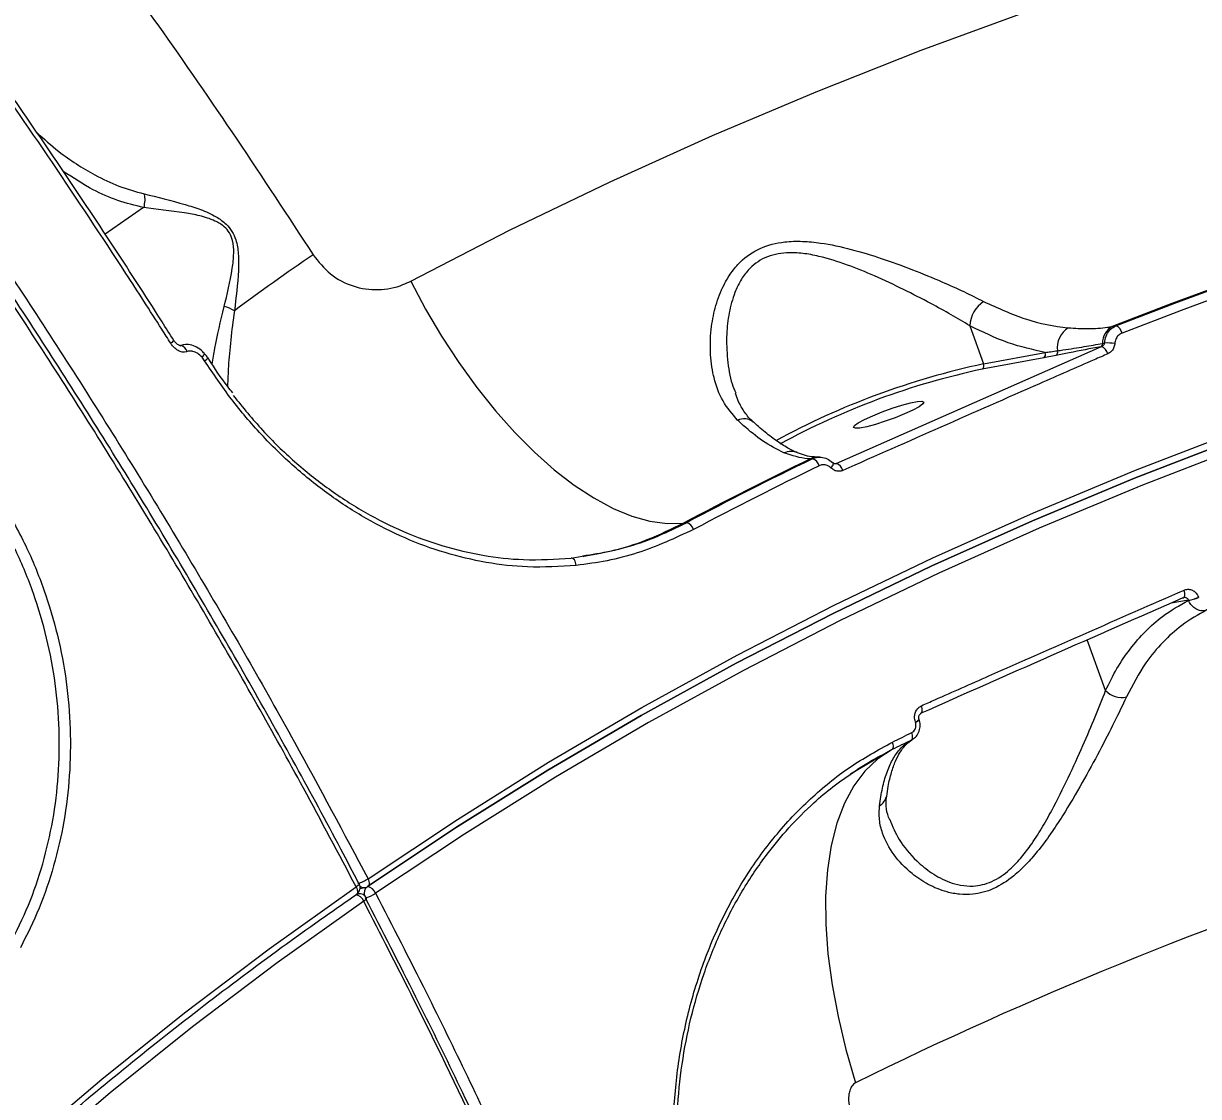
# Model space of a CAD drawing. Header units: millimetres. Extents: x -7245 to 6306, y -6696 to 5973.
# Drawn here: x 1603.6 to 1745.1, y -1386.6 to -1257.4 of the extents above; entities that cross this region are included whole.
import ezdxf

# ---------------------------------------------------------------- set-up
doc = ezdxf.new("R2010")
doc.units = ezdxf.units.MM
for name, color, linetype in [('DIKOM_ОБЪЕКТ', 7, 'Continuous'), ('DIKOM_РАЗМЕР_ЗОНА', 7, 'Continuous'), ('DIKOM_РАЗМЕР_ОБЪЕКТА', 7, 'Continuous')]:
    doc.layers.add(name, color=color, linetype=linetype)
doc.styles.add('style1', font='arial.ttf', dxfattribs={"width": 0.8})
doc.dimstyles.new('1-50', dxfattribs={"dimtxt": 300, "dimasz": 200, "dimexe": 100, "dimexo": 0, "dimgap": 100, "dimtad": 1, "dimtxsty": 'style1', "dimcen": 200, "dimclrd": 7, "dimclre": 7, "dimclrt": 7, "dimadec": 1, "dimazin": 2, "dimtfac": 1, "dimtmove": 0, "dimatfit": 2, "dimfxl": 0, "dimlwd": 25, "dimlwe": 18, "dimarcsym": 0})

# ---------------------------------------------------------------- blocks, each defined once
blk = doc.blocks.new('*D10')
at = {"layer": 'Defpoints', "color": 0, "transparency": 16777216}
for p in [(-4365.71, 2792.53), (4306.16, 475.6), (4306.16, -5965.27)]:
    blk.add_point(p, dxfattribs=at)
at = {"layer": 'DIKOM_РАЗМЕР_ОБЪЕКТА', "color": 7, "lineweight": 18, "transparency": 16777216}
for p, q in [((-4365.71, 2792.53), (-4365.71, -6065.27)), ((4306.16, 475.6), (4306.16, -6065.27))]:
    blk.add_line(p, q, dxfattribs=at)
at = {"layer": 'DIKOM_РАЗМЕР_ОБЪЕКТА', "color": 7, "lineweight": 25, "transparency": 16777216}
blk.add_line((-4165.71, -5965.27), (4106.16, -5965.27), dxfattribs=at)
at = {"layer": 'DIKOM_РАЗМЕР_ОБЪЕКТА', "color": 7, "transparency": 16777216}
for points in [[(-4165.71, -5931.93), (-4165.71, -5998.6), (-4365.71, -5965.27)], [(4106.16, -5931.93), (4106.16, -5998.6), (4306.16, -5965.27)]]:
    blk.add_solid(points, dxfattribs=at)
at = {"layer": 'DIKOM_РАЗМЕР_ОБЪЕКТА', "color": 7, "transparency": 16777216, "insert": (-85.78, -5712.1), "char_height": 300, "attachment_point": 5, "style": 'style1'}
blk.add_mtext('8650', dxfattribs=at)
blk = doc.blocks.new('*D11')
at = {"layer": 'Defpoints', "color": 0, "transparency": 16777216}
for p in [(-3472.32, 4472.83), (-6199.73, -2928.86), (1850.21, -2928.86)]:
    blk.add_point(p, dxfattribs=at)
at = {"layer": 'DIKOM_РАЗМЕР_ОБЪЕКТА', "color": 7, "lineweight": 18, "transparency": 16777216}
for p, q in [((-3472.32, 4472.83), (-6299.73, 4472.83)), ((1850.21, -2928.86), (-6299.73, -2928.86))]:
    blk.add_line(p, q, dxfattribs=at)
at = {"layer": 'DIKOM_РАЗМЕР_ОБЪЕКТА', "color": 7, "lineweight": 25, "transparency": 16777216}
blk.add_line((-6199.73, 4272.83), (-6199.73, -2728.86), dxfattribs=at)
at = {"layer": 'DIKOM_РАЗМЕР_ОБЪЕКТА', "color": 7, "transparency": 16777216}
for points in [[(-6233.06, 4272.83), (-6166.39, 4272.83), (-6199.73, 4472.83)], [(-6233.06, -2728.86), (-6166.39, -2728.86), (-6199.73, -2928.86)]]:
    blk.add_solid(points, dxfattribs=at)
at = {"layer": 'DIKOM_РАЗМЕР_ОБЪЕКТА', "color": 7, "transparency": 16777216, "insert": (-6452.9, 984.54), "char_height": 300, "attachment_point": 5, "rotation": 90, "style": 'style1'}
blk.add_mtext('7400', dxfattribs=at)
blk = doc.blocks.new('*D12')
at = {"layer": 'Defpoints', "color": 0, "transparency": 16777216}
for p in [(-5865.71, 123.34), (6306.18, -91.92), (6306.18, -6596.14)]:
    blk.add_point(p, dxfattribs=at)
at = {"layer": 'DIKOM_РАЗМЕР_ЗОНА', "color": 7, "lineweight": 18, "transparency": 16777216}
for p, q in [((-5865.71, 123.34), (-5865.71, -6696.14)), ((6306.18, -91.92), (6306.18, -6696.14))]:
    blk.add_line(p, q, dxfattribs=at)
at = {"layer": 'DIKOM_РАЗМЕР_ЗОНА', "color": 7, "lineweight": 25, "transparency": 16777216}
blk.add_line((-5665.71, -6596.14), (6106.18, -6596.14), dxfattribs=at)
at = {"layer": 'DIKOM_РАЗМЕР_ЗОНА', "color": 7, "transparency": 16777216}
for points in [[(-5665.71, -6562.81), (-5665.71, -6629.48), (-5865.71, -6596.14)], [(6106.18, -6562.81), (6106.18, -6629.48), (6306.18, -6596.14)]]:
    blk.add_solid(points, dxfattribs=at)
at = {"layer": 'DIKOM_РАЗМЕР_ЗОНА', "color": 7, "transparency": 16777216, "insert": (-71.19, -6342.97), "char_height": 300, "attachment_point": 5, "style": 'style1'}
blk.add_mtext('12150', dxfattribs=at)
blk = doc.blocks.new('*D13')
at = {"layer": 'Defpoints', "color": 0, "transparency": 16777216}
for p in [(-4231.86, 5972.83), (-6795, -4928.88), (1792.4, -4928.88)]:
    blk.add_point(p, dxfattribs=at)
at = {"layer": 'DIKOM_РАЗМЕР_ЗОНА', "color": 7, "lineweight": 18, "transparency": 16777216}
for p, q in [((-4231.86, 5972.83), (-6895, 5972.83)), ((1792.4, -4928.88), (-6895, -4928.88))]:
    blk.add_line(p, q, dxfattribs=at)
at = {"layer": 'DIKOM_РАЗМЕР_ЗОНА', "color": 7, "lineweight": 25, "transparency": 16777216}
blk.add_line((-6795, 5772.83), (-6795, -4728.88), dxfattribs=at)
at = {"layer": 'DIKOM_РАЗМЕР_ЗОНА', "color": 7, "transparency": 16777216}
for points in [[(-6828.33, 5772.83), (-6761.67, 5772.83), (-6795, 5972.83)], [(-6828.33, -4728.88), (-6761.67, -4728.88), (-6795, -4928.88)]]:
    blk.add_solid(points, dxfattribs=at)
at = {"layer": 'DIKOM_РАЗМЕР_ЗОНА', "color": 7, "transparency": 16777216, "insert": (-7048.17, 972.94), "char_height": 300, "attachment_point": 5, "rotation": 90, "style": 'style1'}
blk.add_mtext('10900', dxfattribs=at)

msp = doc.modelspace()

# ---------------------------------------------------------------- linework, layer by layer
at = {"layer": 'DIKOM_ОБЪЕКТ', "color": 7, "linetype": 'Continuous', "lineweight": 15}
for p, q in [((1618.039, -1279.555), (1613.401, -1282.745)), ((1717.515, -1293.778), (1719.179, -1298.38)), ((1734.684, -1293.872), (1735.109, -1293.798)), ((1621.698, -1295.566), (1621.697, -1295.564)), ((1733.511, -1295.912), (1733.763, -1295.865)), ((1701.42, -1310.358), (1733.37, -1296.299)), ((1719.179, -1298.38), (1726.614, -1296.993)), ((1727.894, -1297.349), (1726.431, -1297.631)), ((1733.37, -1296.299), (1733.29, -1296.314)), ((1625.388, -1297.994), (1625.08, -1297.586)), ((1726.431, -1297.631), (1718.997, -1299.018)), ((1698.572, -1309.804), (1698.326, -1309.802)), ((1699.469, -1309.605), (1699.25, -1309.603)), ((1701.164, -1310.358), (1701.286, -1310.358)), ((1701.286, -1310.358), (1701.42, -1310.358)), ((1683.048, -1317.547), (1683.4, -1317.496)), ((1670.958, -1321.585), (1670.991, -1321.58)), ((1743.861, -1326.82), (1741.764, -1327.178)), ((1743.195, -1326.55), (1743.256, -1326.535)), ((1743.869, -1326.845), (1743.861, -1326.82)), ((1745.054, -1326.471), (1745.063, -1326.497)), ((1733.878, -1337.699), (1731.673, -1331.601)), ((1710.976, -1341.501), (1710.968, -1341.476)), ((1708.164, -1344.814), (1703.161, -1347.769)), ((1707.487, -1350.402), (1707.478, -1350.458)), ((1643.986, -1360.946), (1643.988, -1360.951)), ((1643.86, -1362.161), (1643.726, -1362.182)), ((1643.73, -1362.194), (1643.86, -1362.161)), ((1644.088, -1361.512), (1644.679, -1361.423))]:
    msp.add_line(p, q, dxfattribs=at)
at = {"layer": 'DIKOM_ОБЪЕКТ', "color": 7, "linetype": 'Continuous', "lineweight": 15, "flags": 128}
for points in [[(1650.203, -1288.407), (1662.114, -1282.297), (1674.226, -1276.459), (1686.529, -1270.898), (1699.019, -1265.615), (1711.688, -1260.615), (1724.528, -1255.899), (1737.534, -1251.47), (1750.698, -1247.332), (1764.012, -1243.485), (1777.47, -1239.933), (1791.064, -1236.677), (1804.786, -1233.719), (1818.629, -1231.06), (1818.924, -1231.007)], [(1793.511, -1274.614), (1785.974, -1276.672), (1778.486, -1278.832), (1771.049, -1281.09), (1763.665, -1283.449), (1756.335, -1285.907), (1749.06, -1288.464), (1741.843, -1291.119), (1734.684, -1293.872)], [(1735.109, -1293.798), (1742.233, -1291.061), (1749.415, -1288.42), (1756.653, -1285.876), (1763.947, -1283.431), (1771.294, -1281.084), (1778.693, -1278.835), (1786.143, -1276.686), (1793.642, -1274.636)], [(1794.258, -1275.548), (1786.776, -1277.593), (1779.343, -1279.738), (1771.96, -1281.981), (1764.63, -1284.323), (1757.352, -1286.763), (1750.13, -1289.301), (1742.964, -1291.936), (1735.856, -1294.667)], [(1645.062, -1360.352), (1655.816, -1353.209), (1666.813, -1346.342), (1678.046, -1339.755), (1689.508, -1333.453), (1701.192, -1327.439), (1713.09, -1321.718), (1725.193, -1316.293), (1737.495, -1311.169), (1749.987, -1306.347), (1762.66, -1301.832), (1775.507, -1297.627), (1788.519, -1293.733), (1801.688, -1290.154), (1815.005, -1286.893), (1828.461, -1283.95), (1842.047, -1281.328), (1849.281, -1280.073)], [(1849.801, -1280.953), (1841.842, -1282.329), (1828.264, -1284.948), (1814.817, -1287.89), (1801.508, -1291.149), (1788.348, -1294.726), (1775.344, -1298.617), (1762.505, -1302.82), (1749.84, -1307.332), (1737.356, -1312.15), (1725.062, -1317.272), (1712.966, -1322.693), (1701.076, -1328.41), (1689.4, -1334.42), (1677.945, -1340.718), (1666.719, -1347.301), (1655.729, -1354.164), (1644.982, -1361.302)], [(1644.984, -1361.301), (1655.731, -1354.162), (1666.72, -1347.3), (1677.946, -1340.717), (1689.401, -1334.419), (1701.077, -1328.41), (1712.967, -1322.693), (1725.063, -1317.271), (1737.356, -1312.15), (1749.84, -1307.332), (1762.505, -1302.819), (1775.344, -1298.617), (1788.348, -1294.726), (1801.508, -1291.149), (1814.816, -1287.89), (1828.263, -1284.949), (1841.841, -1282.329), (1849.801, -1280.953)], [(1850.374, -1281.921), (1842.363, -1283.306), (1828.818, -1285.919), (1815.402, -1288.853), (1802.126, -1292.105), (1788.996, -1295.673), (1776.023, -1299.555), (1763.215, -1303.748), (1750.58, -1308.249), (1738.126, -1313.056), (1725.861, -1318.165), (1713.794, -1323.574), (1701.932, -1329.278), (1690.283, -1335.273), (1678.855, -1341.557), (1667.656, -1348.123), (1656.692, -1354.97), (1645.971, -1362.091)], [(1650.203, -1288.407), (1651.994, -1291.782), (1653.928, -1295.058), (1655.987, -1298.209), (1658.153, -1301.204), (1660.406, -1304.016), (1662.725, -1306.621), (1665.09, -1308.993), (1667.478, -1311.111), (1669.868, -1312.957), (1672.238, -1314.512), (1674.566, -1315.765), (1676.831, -1316.701), (1679.013, -1317.313), (1681.092, -1317.596), (1683.048, -1317.547)], [(1623.28, -1296.902), (1623.149, -1296.653), (1622.991, -1296.441), (1622.821, -1296.284), (1622.652, -1296.194), (1622.497, -1296.178), (1622.437, -1296.195)], [(1625.08, -1297.586), (1625.195, -1297.458), (1625.286, -1297.344), (1625.348, -1297.249), (1625.38, -1297.178), (1625.379, -1297.134), (1625.376, -1297.13)], [(1625.781, -1297.667), (1625.777, -1297.664), (1625.776, -1297.663)], [(1709.676, -1304.389), (1708.534, -1304.852), (1707.33, -1305.287), (1706.159, -1305.658), (1705.118, -1305.937), (1704.29, -1306.099), (1703.742, -1306.132), (1703.52, -1306.033), (1703.64, -1305.811), (1704.094, -1305.483), (1704.844, -1305.075), (1705.829, -1304.622), (1706.971, -1304.159), (1708.175, -1303.724), (1709.346, -1303.352), (1710.387, -1303.074), (1711.215, -1302.912), (1711.763, -1302.879), (1711.985, -1302.978), (1711.865, -1303.2), (1711.411, -1303.528), (1710.661, -1303.936), (1709.676, -1304.389)], [(1700.83, -1310.913), (1700.924, -1310.784), (1701, -1310.662), (1701.056, -1310.55), (1701.09, -1310.453), (1701.1, -1310.373), (1701.087, -1310.313), (1701.069, -1310.289)], [(1701.069, -1310.289), (1701.051, -1310.276), (1700.992, -1310.261)], [(1670.137, -1322.641), (1670.103, -1322.454), (1670.052, -1322.277), (1669.987, -1322.118), (1669.909, -1321.982), (1669.821, -1321.874), (1669.728, -1321.798), (1669.631, -1321.757), (1669.535, -1321.753)], [(1743.256, -1326.535), (1743.275, -1326.526), (1743.34, -1326.469), (1743.387, -1326.38), (1743.415, -1326.263), (1743.422, -1326.122), (1743.408, -1325.964), (1743.375, -1325.792), (1743.322, -1325.614)], [(1711.623, -1340.46), (1711.64, -1340.451), (1711.711, -1340.391), (1711.763, -1340.3), (1711.795, -1340.181), (1711.806, -1340.039), (1711.795, -1339.879), (1711.763, -1339.707), (1711.711, -1339.528)], [(1710.477, -1343.674), (1710.187, -1343.816), (1709.898, -1343.958), (1709.609, -1344.1), (1709.319, -1344.243), (1709.03, -1344.385), (1708.741, -1344.528), (1708.452, -1344.671), (1708.164, -1344.814)], [(1708.215, -1343.906), (1708.504, -1343.763), (1708.793, -1343.62), (1709.082, -1343.477), (1709.371, -1343.334), (1709.661, -1343.192), (1709.95, -1343.05), (1710.24, -1342.908), (1710.53, -1342.765)], [(1710.477, -1343.674), (1710.54, -1343.625), (1710.588, -1343.553), (1710.62, -1343.458), (1710.636, -1343.344), (1710.635, -1343.214), (1710.616, -1343.071), (1710.581, -1342.92), (1710.53, -1342.765)], [(1708.164, -1344.814), (1706.437, -1345.932), (1704.898, -1347.388), (1703.559, -1349.173), (1702.43, -1351.271), (1701.521, -1353.667), (1700.837, -1356.343), (1700.385, -1359.276), (1700.168, -1362.445), (1700.187, -1365.824), (1700.443, -1369.388), (1700.934, -1373.109), (1701.655, -1376.957), (1702.601, -1380.903), (1703.765, -1384.915)], [(1643.988, -1360.951), (1643.992, -1360.961), (1643.984, -1361.01), (1643.943, -1361.074), (1643.868, -1361.151), (1643.765, -1361.238), (1643.636, -1361.332)], [(1645.095, -1361.259), (1645.152, -1361.205), (1645.202, -1361.111), (1645.227, -1360.99), (1645.225, -1360.849), (1645.196, -1360.691), (1645.141, -1360.523), (1645.062, -1360.352)], [(1485.839, -1565.866), (1490.085, -1554.243), (1494.683, -1542.764), (1499.631, -1531.437), (1504.924, -1520.268), (1510.56, -1509.266), (1516.534, -1498.437), (1522.844, -1487.788), (1529.484, -1477.327), (1536.45, -1467.06), (1543.739, -1456.995), (1551.344, -1447.137), (1559.261, -1437.494), (1567.485, -1428.071), (1576.011, -1418.874), (1584.832, -1409.91), (1593.943, -1401.185), (1603.339, -1392.705), (1613.013, -1384.473), (1622.958, -1376.497), (1633.168, -1368.782), (1643.636, -1361.332)], [(1643.636, -1361.332), (1643.715, -1361.503), (1643.77, -1361.671), (1643.8, -1361.828), (1643.802, -1361.97), (1643.778, -1362.091), (1643.727, -1362.185), (1643.671, -1362.238)], [(1644.545, -1363.072), (1634.108, -1370.499), (1623.928, -1378.191), (1614.013, -1386.143), (1604.369, -1394.35), (1595.002, -1402.805), (1585.918, -1411.504), (1577.123, -1420.441), (1568.623, -1429.609), (1560.424, -1439.004), (1552.53, -1448.619), (1544.948, -1458.447), (1537.682, -1468.482), (1530.736, -1478.717), (1524.116, -1489.147), (1517.825, -1499.764), (1511.869, -1510.56), (1506.25, -1521.529), (1500.973, -1532.664), (1496.04, -1543.958), (1491.455, -1555.402), (1487.222, -1566.991)], [(1644.896, -1362.689), (1644.9, -1362.699), (1644.892, -1362.748), (1644.851, -1362.812), (1644.777, -1362.89), (1644.674, -1362.978), (1644.545, -1363.072)]]:
    msp.add_lwpolyline(points, dxfattribs=at)
at = {"layer": 'DIKOM_ОБЪЕКТ', "color": 7, "linetype": 'Continuous', "lineweight": 15}
for centre, radius, start, end in [((1794.609, -1515.054), 277.847, 124.19667, 126.59524), ((1627.009, -1295.096), 3.681, 57.84943, 78.73027), ((1721.3, -1294.011), 3.792, 123.83803, 176.48177), ((1730.917, -1296.413), 2.853, 122.88241, 187.66595), ((1735.738, -1295.835), 2.228, 118.23179, 181.97745), ((1734.745, -1294.867), 1.129, 10.18791, 71.20605), ((1620.677, -1294.7), 1.339, 297.78492, 319.70237), ((1733.064, -1295.928), 0.448, 300.42929, 2.01698), ((1734.058, -1302.757), 6.898, 82.30668, 92.44851), ((1726.147, -1297.205), 0.512, 303.67574, 24.35424), ((1727.622, -1296.941), 0.49, 303.72316, 17.51268), ((1733.009, -1297.408), 1.166, 12.31092, 71.97508), ((1624.774, -1296.856), 1.293, 298.32996, 321.15812), ((1738.703, -1389.667), 93.351, 102.07209, 118.50019), ((1718.713, -1298.591), 0.512, 303.67574, 24.35424), ((1737.717, -1386.919), 89.873, 102.02236, 118.62318), ((1690.326, -1306.811), 1.822, 52.08555, 114.62807), ((1915.388, -1756.892), 496.996, 115.89653, 117.87128), ((1915.26, -1756.011), 496.039, 115.90226, 117.86713), ((1695.981, -1311.014), 2.086, 67.33955, 113.62674), ((1699.237, -1311.794), 2.191, 89.67555, 114.57255), ((1698.276, -1310.927), 1.162, 14.46857, 75.2355), ((1916.03, -1756.66), 495.848, 115.9055, 117.86676), ((1701.115, -1311.451), 1.135, 12.38558, 74.4092), ((1683.132, -1318.644), 1.179, 16.32205, 76.83403), ((1743.106, -1322.012), 4.866, 278.9246, 293.60021), ((1743.114, -1322.036), 4.868, 278.92308, 293.59557), ((1735.768, -1336.025), 2.524, 221.53719, 284.10412), ((1710.779, -1340.731), 0.768, 284.18926, 325.95825), ((1710.783, -1340.747), 0.778, 284.34101, 325.55722), ((1922.399, -1829.293), 495.249, 100.05563, 116.19721), ((1705.906, -1350.141), 1.603, 297.79627, 348.58313), ((1643.103, -1361.415), 1, 304.62239, 27.65001), ((1642.91, -1357.311), 3.726, 284.07425, 305.28682), ((1643.375, -1363.525), 1.255, 21.20208, 81.75476), ((1644.009, -1363.15), 1, 27.50731, 98.56104), ((1644.581, -1360.642), 0.787, 231.43023, 277.15788), ((1645.619, -1362.11), 1.033, 133.38179, 193.69359), ((1644.53, -1360.434), 1, 278.56104, 304.40398), ((1643.683, -1358.787), 4.019, 287.06988, 304.70154), ((1644.75, -1362.581), 1.315, 21.86299, 77.49441)]:
    msp.add_arc(centre, radius, start, end, dxfattribs=at)
for points, knots in [([(1643.636, -1361.332), (1641.532, -1357.364), (1635.862, -1346.675), (1626.067, -1329.37), (1614.129, -1309.528), (1601.464, -1289.762), (1588.099, -1270.144), (1574.061, -1250.749), (1559.659, -1232.001), (1544.952, -1213.953), (1530.003, -1196.634), (1514.568, -1179.764), (1498.681, -1163.422), (1482.387, -1147.679), (1466.046, -1132.881), (1449.714, -1119.057), (1433.447, -1106.215), (1416.98, -1094.142), (1400.362, -1082.919), (1383.65, -1072.604), (1367.211, -1063.423), (1351.096, -1055.383), (1335.345, -1048.463), (1319.702, -1042.551), (1304.228, -1037.71), (1288.981, -1033.985), (1274.299, -1031.459), (1260.213, -1030.103), (1246.769, -1029.914), (1234.629, -1030.662), (1227.276, -1032.023), (1223.997, -1032.63)], [0, 0, 0, 0, 0.0205315, 0.0553132, 0.0901219, 0.124904, 0.1606961, 0.1965178, 0.2323101, 0.2670919, 0.3019008, 0.3366829, 0.3724749, 0.4082961, 0.4440886, 0.4788705, 0.5136792, 0.5484614, 0.5842533, 0.6200748, 0.655867, 0.690649, 0.7254578, 0.7602398, 0.7960319, 0.8318532, 0.8676456, 0.9024273, 0.9372362, 0.972018, 1, 1, 1, 1]), ([(1643.971, -1360.954), (1643.247, -1359.564), (1640.774, -1354.811), (1636.372, -1346.723), (1630.787, -1336.715), (1625.049, -1326.783), (1619.185, -1316.946), (1613.191, -1307.202), (1607.065, -1297.548), (1600.807, -1287.979), (1594.413, -1278.493), (1587.882, -1269.087), (1581.213, -1259.76), (1574.404, -1250.507), (1567.451, -1241.326), (1560.361, -1232.226), (1553.157, -1223.236), (1545.869, -1214.394), (1538.515, -1205.725), (1531.1, -1197.232), (1523.622, -1188.911), (1516.077, -1180.759), (1508.464, -1172.772), (1500.779, -1164.949), (1493.022, -1157.287), (1485.19, -1149.785), (1477.28, -1142.44), (1469.293, -1135.255), (1461.25, -1128.246), (1453.184, -1121.444), (1445.124, -1114.875), (1437.079, -1108.545), (1429.044, -1102.451), (1421.019, -1096.588), (1412.997, -1090.956), (1404.979, -1085.551), (1396.962, -1080.374), (1388.944, -1075.422), (1380.922, -1070.695), (1372.894, -1066.192), (1364.876, -1061.92), (1356.898, -1057.899), (1348.993, -1054.144), (1341.173, -1050.663), (1333.439, -1047.453), (1325.786, -1044.513), (1318.212, -1041.841), (1310.714, -1039.437), (1303.291, -1037.299), (1295.941, -1035.428), (1288.661, -1033.822), (1281.449, -1032.484), (1274.316, -1031.412), (1267.282, -1030.612), (1260.379, -1030.089), (1253.624, -1029.844), (1247.018, -1029.878), (1240.558, -1030.186), (1234.249, -1030.779), (1228.795, -1031.509), (1225.506, -1032.156), (1224.217, -1032.41)], [0, 0, 0, 0, 0.0071866, 0.0245772, 0.0419734, 0.0592843, 0.0765154, 0.0936863, 0.1108162, 0.1279255, 0.1450331, 0.162155, 0.1793079, 0.1965114, 0.2137847, 0.2311478, 0.2485498, 0.26589, 0.2831435, 0.3003314, 0.3174733, 0.3345881, 0.3516954, 0.3688133, 0.3859566, 0.4031444, 0.420397, 0.4377333, 0.4551399, 0.4725195, 0.4898014, 0.5070116, 0.5241694, 0.5412952, 0.5584078, 0.575527, 0.5926659, 0.609844, 0.6270803, 0.6443944, 0.6617968, 0.6791968, 0.6965117, 0.7137489, 0.7309276, 0.7480677, 0.7651881, 0.7823087, 0.7994443, 0.8166116, 0.8338305, 0.8511195, 0.8684978, 0.885897, 0.9032338, 0.9204834, 0.9376651, 0.9547971, 0.971899, 0.9889897, 1, 1, 1, 1]), ([(1224.708, -1031.809), (1228.048, -1031.183), (1235.527, -1029.779), (1247.845, -1028.963), (1261.466, -1029.114), (1275.589, -1030.456), (1290.178, -1032.968), (1305.206, -1036.633), (1320.621, -1041.428), (1336.349, -1047.329), (1352.32, -1054.308), (1368.285, -1062.258), (1384.214, -1071.136), (1400.072, -1080.866), (1416.015, -1091.526), (1431.972, -1103.065), (1447.876, -1115.436), (1463.879, -1128.778), (1479.954, -1143.124), (1496.066, -1158.469), (1511.968, -1174.579), (1527.586, -1191.378), (1542.847, -1208.79), (1557.699, -1226.764), (1572.11, -1245.283), (1586.064, -1264.304), (1599.522, -1283.765), (1612.426, -1303.572), (1624.698, -1323.638), (1635.599, -1342.585), (1642.142, -1354.869), (1645.062, -1360.352)], [0, 0, 0, 0, 0.028487, 0.0637845, 0.0990255, 0.1341558, 0.169286, 0.2045271, 0.2398245, 0.2751221, 0.3103628, 0.3454932, 0.3793286, 0.4132632, 0.4472482, 0.4812329, 0.5151675, 0.5490029, 0.5841332, 0.6193741, 0.6546721, 0.6899693, 0.7252103, 0.7603408, 0.795471, 0.8307123, 0.8660101, 0.9013072, 0.9365488, 0.9716788, 1, 1, 1, 1]), ([(1356.975, -1043.274), (1357.906, -1043.508), (1363.413, -1044.894), (1373.843, -1048.457), (1388.229, -1053.985), (1402.902, -1060.597), (1417.755, -1068.144), (1432.73, -1076.621), (1447.789, -1086.007), (1462.906, -1096.31), (1478.057, -1107.492), (1493.188, -1119.506), (1508.229, -1132.294), (1523.111, -1145.797), (1537.798, -1159.99), (1552.263, -1174.866), (1566.485, -1190.385), (1580.413, -1206.483), (1593.982, -1223.083), (1607.134, -1240.107), (1618.871, -1256.221), (1629.311, -1271.277), (1635.403, -1280.588), (1638.449, -1285.243)], [0, 0, 0, 0, 0.0102541, 0.0606412, 0.1111874, 0.1618142, 0.2124411, 0.2629876, 0.3133754, 0.3638453, 0.4144723, 0.4651806, 0.5158893, 0.5665171, 0.6169872, 0.667581, 0.718333, 0.7691658, 0.8199997, 0.870753, 0.9213467, 0.9606735, 1, 1, 1, 1]), ([(1621.301, -1295.884), (1620.945, -1295.323), (1619.163, -1292.514), (1614.475, -1285.232), (1607.092, -1274.12), (1597.207, -1259.795), (1590.091, -1250.075), (1586.125, -1244.658)], [0, 0, 0, 0, 0.0321528, 0.1607877, 0.4182825, 0.675773, 1, 1, 1, 1]), ([(1621.683, -1295.573), (1621.209, -1294.816), (1618.694, -1290.803), (1614.002, -1283.611), (1607.614, -1274.023), (1601.101, -1264.55), (1594.461, -1255.191), (1589.608, -1248.48), (1586.932, -1244.919), (1586.551, -1244.411)], [0, 0, 0, 0, 0.0432849, 0.229317, 0.4149057, 0.5998386, 0.7843431, 0.9692495, 1, 1, 1, 1]), ([(1605.15, -1270.488), (1606.03, -1271.281), (1608.225, -1273.259), (1611.577, -1275.37), (1615.027, -1277.051), (1617.067, -1277.624), (1618.086, -1277.911)], [0, 0, 0, 0, 0.2293991, 0.5722332, 0.7861769, 1, 1, 1, 1]), ([(1618.039, -1279.555), (1616.993, -1279.297), (1614.901, -1278.779), (1611.641, -1277.362), (1609.55, -1275.984), (1608.371, -1275.207)], [0, 0, 0, 0, 0.3035322, 0.6072373, 1, 1, 1, 1]), ([(1618.086, -1277.911), (1618.095, -1277.951), (1618.151, -1278.202), (1618.201, -1278.753), (1618.101, -1279.265), (1618.047, -1279.545)], [0, 0, 0, 0, 0.0795066, 0.4971258, 1, 1, 1, 1]), ([(1618.086, -1277.911), (1619.701, -1278.3), (1621.891, -1278.827), (1624.903, -1279.756), (1626.59, -1280.495), (1627.901, -1281.4), (1628.713, -1282.393), (1629.253, -1283.637), (1629.496, -1285.262), (1629.458, -1288.211), (1629.174, -1290.398), (1628.968, -1291.979)], [0, 0, 0, 0, 0.2657755, 0.3602847, 0.4543443, 0.517786, 0.5633049, 0.6085933, 0.680342, 0.7688974, 1, 1, 1, 1]), ([(1618.047, -1279.545), (1618.046, -1279.547), (1618.046, -1279.549), (1618.043, -1279.553), (1618.04, -1279.554), (1618.039, -1279.555)], [0, 0, 0, 0, 0.2568466, 0.5756408, 1, 1, 1, 1]), ([(1627.729, -1291.486), (1628.098, -1289.997), (1628.605, -1287.954), (1628.933, -1285.199), (1628.856, -1283.709), (1628.423, -1282.579), (1627.675, -1281.719), (1626.413, -1281.013), (1624.784, -1280.511), (1621.832, -1279.959), (1619.594, -1279.815), (1618.049, -1279.546), (1618.047, -1279.545)], [0, 0, 0, 0, 0.2369721, 0.3252727, 0.3938101, 0.4351382, 0.4764504, 0.5364569, 0.6308545, 0.7257786, 0.9996756, 1, 1, 1, 1]), ([(1689.567, -1305.154), (1688.931, -1304.421), (1687.66, -1302.955), (1686.954, -1300.957), (1686.474, -1298.954), (1686.209, -1296.938), (1686.337, -1294.063), (1686.888, -1291.325), (1687.719, -1289.14), (1688.757, -1287.388), (1690.091, -1285.793), (1692.183, -1284.322), (1694.87, -1283.639), (1697.373, -1283.578), (1700.062, -1283.847), (1703.258, -1284.537), (1706.957, -1285.677), (1710.634, -1287.016), (1713.95, -1288.387), (1716.836, -1289.679), (1718.404, -1290.467), (1719.188, -1290.861)], [0, 0, 0, 0, 0.0726899, 0.1455181, 0.1511301, 0.2173303, 0.2835374, 0.337713, 0.3918132, 0.4254821, 0.4591078, 0.513449, 0.5679345, 0.6044929, 0.6411176, 0.7029613, 0.764911, 0.8309039, 0.8968683, 0.9484527, 1, 1, 1, 1]), ([(1638.449, -1285.243), (1639.104, -1286.066), (1640.434, -1287.739), (1643.273, -1289.174), (1646.321, -1289.612), (1648.677, -1289.147), (1649.896, -1288.556), (1650.203, -1288.407)], [0, 0, 0, 0, 0.2187161, 0.4447848, 0.6794131, 0.9191981, 1, 1, 1, 1]), ([(1717.515, -1293.778), (1716.782, -1293.341), (1715.306, -1292.458), (1712.627, -1290.988), (1709.546, -1289.4), (1706.177, -1287.815), (1702.773, -1286.421), (1699.873, -1285.497), (1697.408, -1285.033), (1695.173, -1284.918), (1692.756, -1285.436), (1690.964, -1286.82), (1689.884, -1288.351), (1689.071, -1290.074), (1688.485, -1292.247), (1688.177, -1294.981), (1688.3, -1297.867), (1688.664, -1300.279), (1689.186, -1301.512), (1689.336, -1301.867)], [0, 0, 0, 0, 0.0600764, 0.1211449, 0.1978627, 0.2759586, 0.3463718, 0.4182009, 0.458061, 0.4989079, 0.5569415, 0.6148968, 0.6515471, 0.6891274, 0.7505444, 0.8132097, 0.8900994, 0.9683236, 1, 1, 1, 1]), ([(1626.304, -1298.382), (1626.405, -1297.77), (1626.736, -1295.758), (1627.321, -1293.239), (1627.729, -1291.486)], [0, 0, 0, 0, 0.3040509, 1, 1, 1, 1]), ([(1719.188, -1290.861), (1720.877, -1291.634), (1724.304, -1293.202), (1727.684, -1293.879), (1729.358, -1294.017), (1729.368, -1294.017)], [0, 0, 0, 0, 0.4913915, 0.9970782, 1, 1, 1, 1]), ([(1628.968, -1291.979), (1628.81, -1293.16), (1628.493, -1295.524), (1628.24, -1298.6), (1628.174, -1300.281), (1628.143, -1301.061)], [0, 0, 0, 0, 0.3484498, 0.6978551, 1, 1, 1, 1]), ([(1726.614, -1296.993), (1725.13, -1296.672), (1722.13, -1296.024), (1719.064, -1294.532), (1717.515, -1293.778)], [0, 0, 0, 0, 0.4947749, 1, 1, 1, 1]), ([(1729.368, -1294.017), (1730.179, -1294.076), (1731.808, -1294.193), (1733.533, -1294.064), (1734.496, -1293.904), (1734.684, -1293.872)], [0, 0, 0, 0, 0.4438975, 0.8911264, 1, 1, 1, 1]), ([(1733.763, -1295.865), (1733.769, -1295.79), (1733.798, -1295.435), (1733.988, -1294.826), (1734.449, -1294.159), (1734.889, -1293.918), (1735.109, -1293.798)], [0, 0, 0, 0, 0.0813002, 0.385799, 0.6937483, 1, 1, 1, 1]), ([(1623.28, -1296.902), (1623.24, -1296.917), (1623.086, -1296.975), (1622.757, -1296.991), (1622.272, -1296.842), (1621.739, -1296.477), (1621.452, -1296.088), (1621.301, -1295.884)], [0, 0, 0, 0, 0.0578706, 0.2243909, 0.4299349, 0.7003695, 1, 1, 1, 1]), ([(1622.455, -1296.189), (1622.457, -1296.189), (1622.468, -1296.185), (1622.432, -1296.191), (1622.342, -1296.164), (1622.197, -1296.094), (1621.99, -1295.936), (1621.81, -1295.746), (1621.723, -1295.596), (1621.703, -1295.563)], [0, 0, 0, 0, 0.0188842, 0.1281788, 0.247032, 0.3832915, 0.5942789, 0.9102557, 1, 1, 1, 1]), ([(1625.367, -1297.138), (1625.303, -1297.063), (1625.033, -1296.745), (1624.46, -1296.34), (1623.678, -1296.048), (1622.974, -1295.998), (1622.595, -1296.16), (1622.446, -1296.223)], [0, 0, 0, 0, 0.0882686, 0.3726579, 0.6231523, 0.8524282, 1, 1, 1, 1]), ([(1728.089, -1296.794), (1728.308, -1296.762), (1729.4, -1296.603), (1731.211, -1296.324), (1732.781, -1296.043), (1733.511, -1295.912)], [0, 0, 0, 0, 0.117892, 0.589472, 1, 1, 1, 1]), ([(1733.37, -1296.299), (1733.432, -1296.27), (1733.554, -1296.214), (1733.69, -1296.07), (1733.749, -1295.944), (1733.761, -1295.875), (1733.763, -1295.865)], [0, 0, 0, 0, 0.3343031, 0.6551297, 0.951479, 1, 1, 1, 1]), ([(1734.981, -1295.921), (1734.979, -1295.949), (1734.961, -1296.148), (1734.852, -1296.506), (1734.565, -1296.922), (1734.287, -1297.08), (1734.149, -1297.159)], [0, 0, 0, 0, 0.0524263, 0.3649633, 0.6827959, 1, 1, 1, 1]), ([(1735.856, -1294.667), (1735.715, -1294.741), (1735.433, -1294.888), (1735.133, -1295.292), (1735.007, -1295.661), (1734.986, -1295.876), (1734.981, -1295.921)], [0, 0, 0, 0, 0.3077052, 0.6157968, 0.9190326, 1, 1, 1, 1]), ([(1625.08, -1297.586), (1624.901, -1297.411), (1624.574, -1297.093), (1624.032, -1296.854), (1623.595, -1296.801), (1623.371, -1296.873), (1623.28, -1296.902)], [0, 0, 0, 0, 0.346707, 0.6312048, 0.8511937, 1, 1, 1, 1]), ([(1625.868, -1297.81), (1625.79, -1297.676), (1625.647, -1297.432), (1625.444, -1297.241), (1625.351, -1297.154)], [0, 0, 0, 0, 0.5474636, 1, 1, 1, 1]), ([(1734.149, -1297.159), (1733.599, -1297.4), (1730.85, -1298.601), (1720.142, -1303.291), (1710.098, -1307.728), (1702.223, -1311.207)], [0, 0, 0, 0, 0.0512261, 0.2561237, 1, 1, 1, 1]), ([(1726.614, -1296.993), (1726.828, -1296.966), (1727.315, -1296.904), (1727.811, -1296.833), (1728.089, -1296.794)], [0, 0, 0, 0, 0.440304, 1, 1, 1, 1]), ([(1733.29, -1296.314), (1732.03, -1296.551), (1730.253, -1296.886), (1728.426, -1297.244), (1727.894, -1297.349)], [0, 0, 0, 0, 0.7088286, 1, 1, 1, 1]), ([(1670.137, -1322.641), (1668.182, -1322.763), (1664.577, -1322.987), (1659.28, -1322.36), (1654.339, -1321.2), (1649.5, -1319.43), (1644.818, -1317.075), (1640.34, -1314.186), (1636.101, -1310.798), (1632.166, -1306.931), (1628.533, -1302.68), (1626.435, -1299.554), (1625.388, -1297.994)], [0, 0, 0, 0, 0.1166815, 0.2150824, 0.313797, 0.4122022, 0.5100614, 0.6082248, 0.7060834, 0.803955, 0.9021361, 1, 1, 1, 1]), ([(1628.777, -1301.87), (1628.571, -1301.61), (1627.545, -1300.318), (1626.556, -1298.896), (1625.844, -1297.697), (1625.811, -1297.643)], [0, 0, 0, 0, 0.1938521, 0.9635459, 1, 1, 1, 1]), ([(1628.841, -1302.197), (1629.996, -1303.615), (1632.3, -1306.448), (1636.181, -1310.204), (1640.327, -1313.522), (1644.716, -1316.342), (1649.303, -1318.641), (1654.048, -1320.366), (1658.891, -1321.494), (1664.084, -1322.1), (1667.618, -1321.875), (1669.535, -1321.753)], [0, 0, 0, 0, 0.1087164, 0.217085, 0.3255114, 0.4342853, 0.5427172, 0.6518611, 0.7613478, 0.8704938, 1, 1, 1, 1]), ([(1691.464, -1305.377), (1691.443, -1305.361), (1691.034, -1305.046), (1690.414, -1304.212), (1689.693, -1303.072), (1689.399, -1302.206), (1689.291, -1301.887)], [0, 0, 0, 0, 0.0202962, 0.3883372, 0.7748533, 1, 1, 1, 1]), ([(1695.145, -1309.103), (1694.298, -1308.663), (1692.734, -1307.85), (1690.814, -1306.307), (1689.793, -1305.363), (1689.567, -1305.154)], [0, 0, 0, 0, 0.4786797, 0.8843647, 1, 1, 1, 1]), ([(1696.765, -1309.053), (1696.654, -1309.011), (1696.151, -1308.821), (1695.103, -1308.223), (1693.65, -1307.23), (1692.423, -1306.262), (1691.672, -1305.549), (1691.464, -1305.352)], [0, 0, 0, 0, 0.0772183, 0.3482527, 0.6201547, 0.8947278, 1, 1, 1, 1]), ([(1698.326, -1309.802), (1698.213, -1309.799), (1697.256, -1309.772), (1696.135, -1309.417), (1695.145, -1309.103)], [0, 0, 0, 0, 0.1178444, 1, 1, 1, 1]), ([(1699.225, -1309.59), (1699.059, -1309.589), (1698.628, -1309.585), (1697.718, -1309.442), (1697.097, -1309.196), (1696.793, -1309.075)], [0, 0, 0, 0, 0.2437822, 0.6300695, 1, 1, 1, 1]), ([(1698.572, -1309.804), (1698.668, -1309.764), (1698.998, -1309.625), (1699.613, -1309.568), (1700.373, -1309.755), (1700.786, -1310.092), (1700.992, -1310.261)], [0, 0, 0, 0, 0.1209326, 0.4144308, 0.7069511, 1, 1, 1, 1]), ([(1700.83, -1310.913), (1700.707, -1310.812), (1700.461, -1310.608), (1700.012, -1310.497), (1699.65, -1310.53), (1699.457, -1310.613), (1699.4, -1310.637)], [0, 0, 0, 0, 0.29281, 0.5850846, 0.8789039, 1, 1, 1, 1]), ([(1702.223, -1311.207), (1702.179, -1311.225), (1701.997, -1311.298), (1701.649, -1311.331), (1701.2, -1311.218), (1700.954, -1311.015), (1700.83, -1310.913)], [0, 0, 0, 0, 0.096294, 0.3985013, 0.698969, 1, 1, 1, 1]), ([(1701.276, -1310.385), (1701.268, -1310.387), (1701.237, -1310.396), (1701.17, -1310.376), (1701.098, -1310.311), (1701.071, -1310.288)], [0, 0, 0, 0, 0.1729216, 0.698411, 1, 1, 1, 1]), ([(1701.277, -1310.387), (1701.312, -1310.386), (1701.363, -1310.385), (1701.407, -1310.364), (1701.42, -1310.358)], [0, 0, 0, 0, 0.7077627, 1, 1, 1, 1]), ([(1601.962, -1368.218), (1602.73, -1366.682), (1604.269, -1363.605), (1605.969, -1358.585), (1607.191, -1353.349), (1607.849, -1347.926), (1607.956, -1342.403), (1607.497, -1336.856), (1606.457, -1331.359), (1604.855, -1325.992), (1602.69, -1320.64), (1600.75, -1317.278), (1599.741, -1315.53)], [0, 0, 0, 0, 0.0992822, 0.1988763, 0.2981531, 0.3974205, 0.4970079, 0.5962721, 0.6950874, 0.7942242, 0.893035, 1, 1, 1, 1]), ([(1600.876, -1314.848), (1601.908, -1316.635), (1603.891, -1320.071), (1606.107, -1325.54), (1607.748, -1331.025), (1608.816, -1336.64), (1609.29, -1342.306), (1609.188, -1347.947), (1608.524, -1353.486), (1607.283, -1358.831), (1605.554, -1363.956), (1603.987, -1367.097), (1603.205, -1368.665)], [0, 0, 0, 0, 0.1070877, 0.205973, 0.3051877, 0.4040791, 0.503337, 0.6029143, 0.7021815, 0.8013455, 0.900836, 1, 1, 1, 1]), ([(1669.535, -1321.753), (1671.894, -1321.372), (1675.467, -1320.795), (1680.055, -1319.143), (1682.285, -1318.045), (1683.4, -1317.496)], [0, 0, 0, 0, 0.4928087, 0.7464024, 1, 1, 1, 1]), ([(1684.263, -1318.312), (1682.031, -1319.347), (1678.65, -1320.915), (1673.855, -1322.136), (1671.377, -1322.473), (1670.137, -1322.641)], [0, 0, 0, 0, 0.4927702, 0.7463826, 1, 1, 1, 1]), ([(1683.048, -1317.547), (1681.592, -1318.26), (1678.726, -1319.663), (1674.645, -1320.954), (1672.025, -1321.348), (1670.94, -1321.51)], [0, 0, 0, 0, 0.3774652, 0.7423646, 1, 1, 1, 1]), ([(1711.711, -1339.528), (1712.25, -1339.289), (1714.947, -1338.093), (1725.405, -1333.462), (1735.46, -1329.057), (1743.322, -1325.614)], [0, 0, 0, 0, 0.0517081, 0.2585528, 1, 1, 1, 1]), ([(1743.322, -1325.614), (1743.47, -1325.567), (1743.766, -1325.474), (1744.23, -1325.556), (1744.637, -1325.794), (1744.915, -1326.125), (1745.015, -1326.375), (1745.054, -1326.471)], [0, 0, 0, 0, 0.2181781, 0.4366724, 0.6529266, 0.8656677, 1, 1, 1, 1]), ([(1743.195, -1326.55), (1737.882, -1328.875), (1727.253, -1333.525), (1716.788, -1338.16), (1711.555, -1340.478)], [0, 0, 0, 0, 0.499916, 1, 1, 1, 1]), ([(1733.878, -1337.699), (1734.318, -1336.802), (1735.198, -1335.009), (1736.811, -1332.637), (1738.644, -1330.534), (1740.948, -1328.477), (1742.797, -1327.444), (1743.869, -1326.845)], [0, 0, 0, 0, 0.1825501, 0.3651205, 0.5530302, 0.7409384, 1, 1, 1, 1]), ([(1743.258, -1326.536), (1743.264, -1326.533), (1743.285, -1326.521), (1743.301, -1326.523), (1743.312, -1326.525)], [0, 0, 0, 0, 0.2756957, 1, 1, 1, 1]), ([(1743.861, -1326.82), (1743.849, -1326.787), (1743.819, -1326.704), (1743.717, -1326.593), (1743.561, -1326.52), (1743.418, -1326.497), (1743.337, -1326.518), (1743.316, -1326.524)], [0, 0, 0, 0, 0.1504114, 0.3897546, 0.640678, 0.9048626, 1, 1, 1, 1]), ([(1746.08, -1328.002), (1745.931, -1328.045), (1745.597, -1328.14), (1745.124, -1328.064), (1744.653, -1327.849), (1744.236, -1327.501), (1743.979, -1327.106), (1743.882, -1326.876), (1743.869, -1326.845)], [0, 0, 0, 0, 0.1804479, 0.4028811, 0.5309751, 0.7496541, 0.9663421, 1, 1, 1, 1]), ([(1746.08, -1328.002), (1745.045, -1328.58), (1743.14, -1329.643), (1740.72, -1331.851), (1738.392, -1334.607), (1737.123, -1337.05), (1736.383, -1338.473)], [0, 0, 0, 0, 0.2580825, 0.4750111, 0.694066, 1, 1, 1, 1]), ([(1707.878, -1353.233), (1708.219, -1354.046), (1708.957, -1355.81), (1710.786, -1357.975), (1712.878, -1359.7), (1714.693, -1360.686), (1716.416, -1361.18), (1718.113, -1361.319), (1720.199, -1360.841), (1722.154, -1359.496), (1723.651, -1357.931), (1724.933, -1356.26), (1726.186, -1354.306), (1727.736, -1351.55), (1729.422, -1348.148), (1731.145, -1344.352), (1732.68, -1340.777), (1733.476, -1338.733), (1733.878, -1337.699)], [0, 0, 0, 0, 0.0846608, 0.1834618, 0.2473578, 0.3125008, 0.3481997, 0.3847829, 0.4370542, 0.4892455, 0.5249894, 0.5617801, 0.6091428, 0.6571928, 0.74391, 0.8325213, 0.9153041, 1, 1, 1, 1]), ([(1736.383, -1338.473), (1735.917, -1339.458), (1734.973, -1341.456), (1733.158, -1344.972), (1731.09, -1348.783), (1729.099, -1352.179), (1727.264, -1354.972), (1725.807, -1356.94), (1724.322, -1358.649), (1722.602, -1360.272), (1720.405, -1361.693), (1718.134, -1362.285), (1716.266, -1362.272), (1714.421, -1361.916), (1712.45, -1361.084), (1710.231, -1359.576), (1708.252, -1357.493), (1707.061, -1355.247), (1706.57, -1353.242), (1706.626, -1352.123), (1706.654, -1351.559)], [0, 0, 0, 0, 0.0717899, 0.1456312, 0.2211685, 0.2985152, 0.340637, 0.3832902, 0.4161034, 0.4496116, 0.4986444, 0.5477926, 0.5804524, 0.6139725, 0.6704367, 0.7283179, 0.8119568, 0.8980787, 0.9486878, 1, 1, 1, 1]), ([(1710.968, -1341.476), (1710.939, -1341.375), (1710.864, -1341.113), (1710.87, -1340.658), (1711.022, -1340.173), (1711.308, -1339.762), (1711.577, -1339.606), (1711.711, -1339.528)], [0, 0, 0, 0, 0.1343315, 0.3470432, 0.5632206, 0.7816997, 1, 1, 1, 1]), ([(1710.529, -1343.621), (1710.683, -1343.53), (1711.037, -1343.322), (1711.401, -1342.756), (1711.572, -1342.056), (1711.551, -1341.499), (1711.431, -1341.234), (1711.412, -1341.192)], [0, 0, 0, 0, 0.1920019, 0.4391779, 0.6914374, 0.950854, 1, 1, 1, 1]), ([(1711.419, -1341.16), (1711.407, -1341.125), (1711.38, -1341.043), (1711.375, -1340.894), (1711.402, -1340.74), (1711.46, -1340.609), (1711.538, -1340.511), (1711.596, -1340.471), (1711.62, -1340.462), (1711.623, -1340.46)], [0, 0, 0, 0, 0.1144823, 0.2675962, 0.416522, 0.5771493, 0.7549605, 0.9646544, 1, 1, 1, 1]), ([(1711.428, -1341.197), (1711.425, -1341.187), (1711.421, -1341.176), (1711.417, -1341.164), (1711.416, -1341.161)], [0, 0, 0, 0, 0.7841047, 1, 1, 1, 1]), ([(1710.53, -1342.765), (1710.532, -1342.765), (1710.619, -1342.717), (1710.783, -1342.602), (1710.936, -1342.371), (1711.029, -1342.103), (1711.058, -1341.811), (1711.003, -1341.601), (1710.976, -1341.501)], [0, 0, 0, 0, 0.0043836, 0.2197828, 0.4356803, 0.5683031, 0.7939584, 1, 1, 1, 1]), ([(1684.776, -1411.358), (1684.185, -1409.269), (1683.004, -1405.091), (1682.032, -1398.489), (1681.684, -1391.781), (1682.032, -1385.048), (1683.077, -1378.417), (1684.817, -1372.004), (1687.236, -1365.917), (1690.314, -1360.259), (1694.003, -1355.135), (1698.254, -1350.644), (1702.976, -1346.788), (1706.468, -1344.867), (1708.215, -1343.906)], [0, 0, 0, 0, 0.08362, 0.1671659, 0.2504168, 0.3338513, 0.4173028, 0.5004894, 0.5837403, 0.6671383, 0.7504568, 0.833393, 0.9166285, 1, 1, 1, 1]), ([(1706.654, -1351.559), (1706.76, -1350.837), (1706.972, -1349.391), (1707.5, -1347.564), (1708.182, -1346.009), (1709.013, -1344.809), (1709.799, -1344.073), (1710.308, -1343.773), (1710.477, -1343.674)], [0, 0, 0, 0, 0.1827928, 0.3656014, 0.5537523, 0.7419068, 0.9141955, 1, 1, 1, 1]), ([(1707.529, -1350.465), (1707.583, -1350.045), (1707.722, -1348.97), (1708.079, -1347.537), (1708.566, -1346.156), (1709.132, -1345.07), (1709.749, -1344.283), (1710.222, -1343.843), (1710.51, -1343.716), (1710.576, -1343.687)], [0, 0, 0, 0, 0.1072671, 0.2740701, 0.4406095, 0.6071893, 0.7750545, 0.948299, 1, 1, 1, 1]), ([(1708.164, -1344.814), (1708.205, -1344.78), (1708.288, -1344.712), (1708.333, -1344.494), (1708.316, -1344.218), (1708.249, -1344.01), (1708.215, -1343.906)], [0, 0, 0, 0, 0.2500254, 0.4997976, 0.7498054, 1, 1, 1, 1]), ([(1703.581, -1347.469), (1703.637, -1347.429), (1704.707, -1346.659), (1705.834, -1346.047), (1706.903, -1345.468)], [0, 0, 0, 0, 0.0517757, 1, 1, 1, 1]), ([(1685.146, -1411.04), (1684.626, -1409.225), (1683.666, -1405.878), (1682.837, -1401.079), (1682.407, -1397.129), (1682.236, -1393.89), (1682.212, -1391.049), (1682.336, -1387.344), (1682.802, -1382.667), (1683.868, -1377.121), (1685.444, -1371.737), (1687.513, -1366.599), (1690.058, -1361.775), (1692.832, -1357.656), (1695.751, -1354.133), (1698.428, -1351.454), (1701.073, -1349.196), (1702.727, -1348.057), (1703.581, -1347.469)], [0, 0, 0, 0, 0.0800686, 0.1475928, 0.2020153, 0.2438439, 0.2806431, 0.3183193, 0.3954566, 0.4726867, 0.5502998, 0.6280777, 0.7052827, 0.7828749, 0.8432778, 0.9067361, 0.9518758, 1, 1, 1, 1]), ([(1707.883, -1353.281), (1707.795, -1353.059), (1707.528, -1352.39), (1707.4, -1351.446), (1707.483, -1350.699), (1707.516, -1350.405)], [0, 0, 0, 0, 0.2311725, 0.6981555, 1, 1, 1, 1]), ([(1486.114, -1566.453), (1486.771, -1564.592), (1488.678, -1559.189), (1492.06, -1550.333), (1496.353, -1539.93), (1500.939, -1529.656), (1505.81, -1519.515), (1510.965, -1509.512), (1516.402, -1499.654), (1522.116, -1489.945), (1528.105, -1480.391), (1534.367, -1470.998), (1540.896, -1461.769), (1547.69, -1452.71), (1554.745, -1443.826), (1562.057, -1435.122), (1569.622, -1426.604), (1577.436, -1418.274), (1585.495, -1410.138), (1593.795, -1402.2), (1602.33, -1394.465), (1611.097, -1386.937), (1620.089, -1379.619), (1629.305, -1372.518), (1637.193, -1366.749), (1642.034, -1363.378), (1643.671, -1362.238)], [0, 0, 0, 0, 0.0228182, 0.0662279, 0.1096401, 0.1530503, 0.1964628, 0.2398747, 0.2832858, 0.3266969, 0.370109, 0.4135189, 0.4569305, 0.5003413, 0.5437504, 0.5871609, 0.63057, 0.673978, 0.7173864, 0.7607937, 0.8041999, 0.8476068, 0.8910115, 0.9344166, 0.9778203, 1, 1, 1, 1]), ([(1645.971, -1362.091), (1648.016, -1366.068), (1653.526, -1376.782), (1661.918, -1394.298), (1670.938, -1414.58), (1679.262, -1434.999), (1686.845, -1455.488), (1693.638, -1475.974), (1699.492, -1496.008), (1704.409, -1515.531), (1708.411, -1534.497), (1711.565, -1553.217), (1713.821, -1571.61), (1715.15, -1589.606), (1715.522, -1606.808), (1714.959, -1623.175), (1713.502, -1638.687), (1711.128, -1653.595), (1707.801, -1667.818), (1703.526, -1681.306), (1698.336, -1693.692), (1693.536, -1703.163), (1690.197, -1708.112), (1689.144, -1709.672)], [0, 0, 0, 0, 0.0290559, 0.0782767, 0.1275353, 0.1767558, 0.2274058, 0.2780981, 0.3287478, 0.3779686, 0.4272277, 0.4764486, 0.5270986, 0.57779, 0.6284407, 0.6776609, 0.7269189, 0.7761386, 0.826789, 0.8774799, 0.92813, 0.9773505, 1, 1, 1, 1]), ([(1689.449, -1708.027), (1689.85, -1707.43), (1692.596, -1703.336), (1696.788, -1694.876), (1701.964, -1682.65), (1706.15, -1669.572), (1709.512, -1655.548), (1711.974, -1640.551), (1713.514, -1624.621), (1714.096, -1608.107), (1713.741, -1591.079), (1712.489, -1573.616), (1710.32, -1555.436), (1707.201, -1536.571), (1703.121, -1517.071), (1698.379, -1498.2), (1693.141, -1480.078), (1687.566, -1462.792), (1681.345, -1445.289), (1674.487, -1427.614), (1667.068, -1409.958), (1659.127, -1392.407), (1651.613, -1376.815), (1646.59, -1367.048), (1644.545, -1363.072)], [0, 0, 0, 0, 0.0087639, 0.0600575, 0.1099038, 0.1597887, 0.2096346, 0.2609289, 0.3122651, 0.3635588, 0.4134053, 0.4632901, 0.5131363, 0.5644303, 0.6157667, 0.6670603, 0.7104424, 0.753876, 0.7973083, 0.8411528, 0.884997, 0.9277372, 0.9705747, 1, 1, 1, 1]), ([(1644.723, -1362.66), (1646.763, -1366.627), (1652.301, -1377.396), (1660.751, -1395.051), (1669.85, -1415.577), (1678.172, -1436.073), (1685.69, -1456.441), (1692.365, -1476.587), (1698.17, -1496.446), (1703.076, -1515.979), (1707.096, -1535.16), (1710.215, -1553.927), (1712.457, -1572.22), (1713.672, -1589.851), (1714.141, -1601.586), (1713.939, -1607.223), (1713.933, -1607.415)], [0, 0, 0, 0, 0.0461092, 0.1251601, 0.2044608, 0.2838885, 0.363315, 0.4426146, 0.5216657, 0.6007175, 0.6800165, 0.7594433, 0.8388701, 0.9181714, 0.9972215, 1, 1, 1, 1]), ([(1703.765, -1384.915), (1703.687, -1384.964), (1703.523, -1385.065), (1703.27, -1385.385), (1703.055, -1385.854), (1702.892, -1386.641), (1702.933, -1387.345), (1703.088, -1388.013), (1703.196, -1388.29), (1703.267, -1388.474)], [0, 0, 0, 0, 0.0767746, 0.1605797, 0.3174874, 0.4662131, 0.7625701, 0.842855, 1, 1, 1, 1])]:
    msp.add_open_spline(points, degree=3, knots=knots, dxfattribs=at)

# ---------------------------------------------------------------- dimensions: what is measured, and where the dimension line sits
at = {"layer": 'DIKOM_РАЗМЕР_ЗОНА'}
dim = msp.add_linear_dim(base=(-6795.001, -4928.879), p1=(-4231.865, 5972.834), p2=(1792.398, -4928.879), angle=90, text='10900', dimstyle='1-50', dxfattribs=at)
dim.commit()
dim.dimension.update_dxf_attribs({"geometry": '*D13', "text_midpoint": (-6795.001, 972.936), "dimtype": 160})
dim = msp.add_linear_dim(base=(6306.184, -6596.144), p1=(-5865.714, 123.344), p2=(6306.184, -91.922), text='12150', dimstyle='1-50', dxfattribs=at)
dim.commit()
dim.dimension.update_dxf_attribs({"geometry": '*D12', "text_midpoint": (-71.192, -6596.144), "dimtype": 160})
at = {"layer": 'DIKOM_РАЗМЕР_ОБЪЕКТА'}
dim = msp.add_linear_dim(base=(-6199.728, -2928.864), p1=(-3472.315, 4472.834), p2=(1850.213, -2928.864), angle=90, text='7400', dimstyle='1-50', dxfattribs=at)
dim.commit()
dim.dimension.update_dxf_attribs({"geometry": '*D11', "text_midpoint": (-6199.728, 984.539), "dimtype": 160})
dim = msp.add_linear_dim(base=(4306.158, -5965.268), p1=(-4365.714, 2792.532), p2=(4306.158, 475.605), text='8650', dimstyle='1-50', dxfattribs=at)
dim.commit()
dim.dimension.update_dxf_attribs({"geometry": '*D10', "text_midpoint": (-85.784, -5965.268), "dimtype": 160})

doc.saveas('drawing.dxf')
